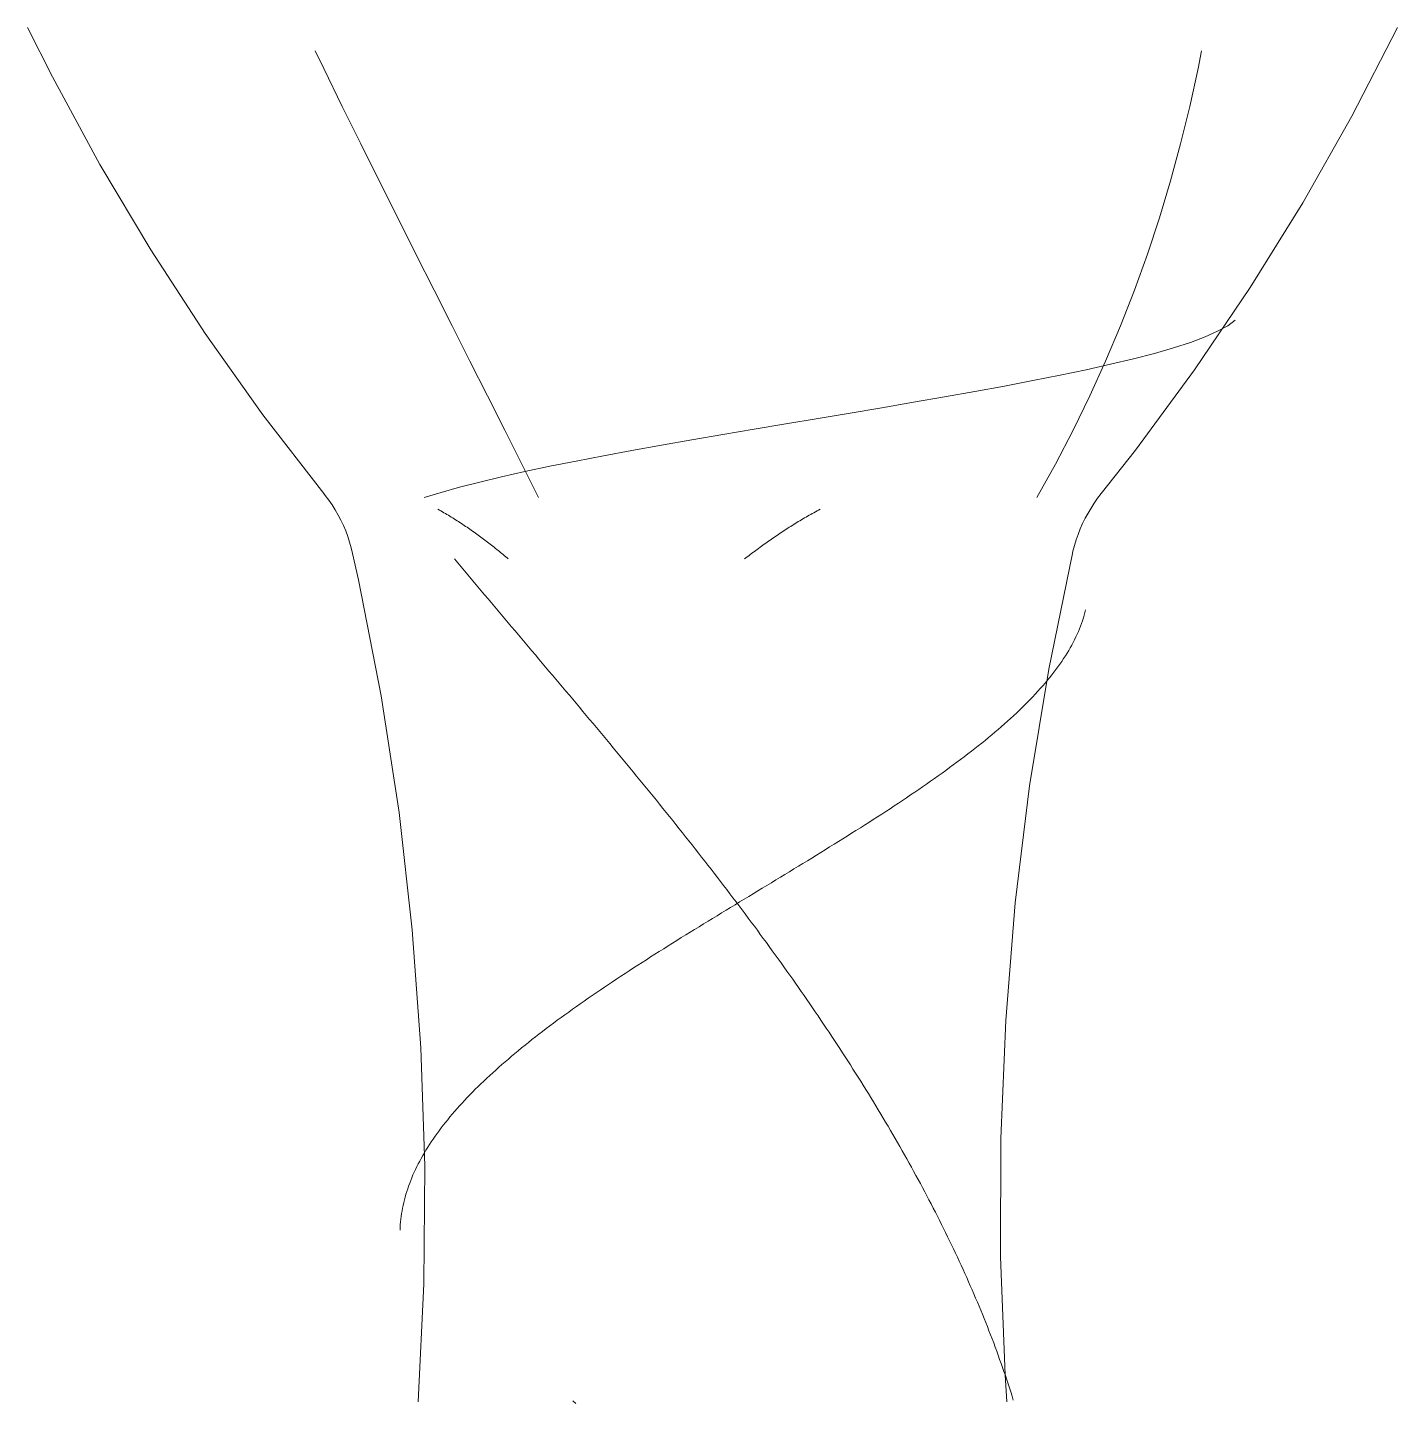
# Model space of a CAD drawing. Header units: inches. Extents: x -54868 to -186, y -265 to 853.
# Drawn here: x -204.65 to -186.03, y 101.29 to 120 of the extents above; entities that cross this region are included whole.
import ezdxf

# ---------------------------------------------------------------- set-up
doc = ezdxf.new("R2010")
doc.units = ezdxf.units.IN
doc.header["$MEASUREMENT"] = 0
doc.layers.add('Q-SPCQ', color=91, linetype='Continuous', lineweight=9)

# ---------------------------------------------------------------- blocks, each defined once
blk = doc.blocks.new('FP_152-Section 6')
at = {"layer": 'Q-SPCQ', "flags": 128}
for points in [[(-24960.607, 101.312), (-24960.53, 102.917), (-24960.519, 104.523), (-24960.571, 106.128), (-24960.688, 107.73), (-24960.868, 109.325), (-24961.112, 110.913), (-24961.42, 112.489), (-24961.499, 112.849)], [(-24951.714, 112.849), (-24952.036, 111.275), (-24952.295, 109.69), (-24952.49, 108.096), (-24952.621, 106.496), (-24952.688, 104.891), (-24952.691, 103.285), (-24952.63, 101.68), (-24952.607, 101.312)]]:
    blk.add_lwpolyline(points, dxfattribs=at)
blk = doc.blocks.new('FP_153-Section 6')
at = {"layer": 'Q-SPCQ'}
for p, q in [((-24960.113, 112.774), (-24960.068, 112.72)), ((-24960.068, 112.72), (-24960.023, 112.666)), ((-24960.023, 112.666), (-24959.978, 112.612)), ((-24959.978, 112.612), (-24959.933, 112.557)), ((-24959.933, 112.557), (-24959.887, 112.503)), ((-24959.887, 112.503), (-24959.842, 112.449)), ((-24959.842, 112.449), (-24959.796, 112.394)), ((-24959.796, 112.394), (-24959.751, 112.34)), ((-24959.751, 112.34), (-24959.705, 112.285)), ((-24959.705, 112.285), (-24959.659, 112.231)), ((-24959.659, 112.231), (-24959.613, 112.177)), ((-24959.613, 112.177), (-24959.568, 112.122)), ((-24959.568, 112.122), (-24959.522, 112.068)), ((-24951.535, 112.081), (-24951.544, 112.045)), ((-24959.522, 112.068), (-24959.476, 112.013)), ((-24959.476, 112.013), (-24959.43, 111.959)), ((-24959.43, 111.959), (-24959.384, 111.904)), ((-24959.384, 111.904), (-24959.338, 111.85)), ((-24951.589, 111.897), (-24951.603, 111.86)), ((-24951.576, 111.934), (-24951.589, 111.897)), ((-24951.564, 111.971), (-24951.576, 111.934)), ((-24951.554, 112.008), (-24951.564, 111.971)), ((-24951.544, 112.045), (-24951.554, 112.008)), ((-24959.338, 111.85), (-24959.292, 111.795)), ((-24959.292, 111.795), (-24959.246, 111.741)), ((-24959.246, 111.741), (-24959.2, 111.686)), ((-24951.666, 111.713), (-24951.684, 111.676)), ((-24951.649, 111.75), (-24951.666, 111.713)), ((-24951.632, 111.787), (-24951.649, 111.75)), ((-24951.617, 111.824), (-24951.632, 111.787)), ((-24951.603, 111.86), (-24951.617, 111.824)), ((-24959.2, 111.686), (-24959.153, 111.631)), ((-24959.153, 111.631), (-24959.107, 111.577)), ((-24959.107, 111.577), (-24959.061, 111.522)), ((-24959.061, 111.522), (-24959.015, 111.468)), ((-24951.764, 111.529), (-24951.787, 111.492)), ((-24951.743, 111.566), (-24951.764, 111.529)), ((-24951.722, 111.602), (-24951.743, 111.566)), ((-24951.703, 111.639), (-24951.722, 111.602)), ((-24951.684, 111.676), (-24951.703, 111.639)), ((-24959.015, 111.468), (-24958.969, 111.413)), ((-24958.969, 111.413), (-24958.923, 111.358)), ((-24958.923, 111.358), (-24958.876, 111.304)), ((-24951.884, 111.344), (-24951.911, 111.307)), ((-24951.859, 111.381), (-24951.884, 111.344)), ((-24951.834, 111.418), (-24951.859, 111.381)), ((-24951.81, 111.455), (-24951.834, 111.418)), ((-24951.787, 111.492), (-24951.81, 111.455)), ((-24958.876, 111.304), (-24958.83, 111.249)), ((-24958.83, 111.249), (-24958.784, 111.194)), ((-24958.784, 111.194), (-24958.738, 111.139)), ((-24958.738, 111.139), (-24958.692, 111.085)), ((-24952.024, 111.159), (-24952.055, 111.122)), ((-24951.995, 111.196), (-24952.024, 111.159)), ((-24951.966, 111.233), (-24951.995, 111.196)), ((-24951.938, 111.27), (-24951.966, 111.233)), ((-24951.911, 111.307), (-24951.938, 111.27)), ((-24958.692, 111.085), (-24958.646, 111.03)), ((-24958.646, 111.03), (-24958.6, 110.975)), ((-24958.6, 110.975), (-24958.553, 110.92)), ((-24952.183, 110.974), (-24952.218, 110.937)), ((-24952.15, 111.011), (-24952.183, 110.974)), ((-24952.117, 111.048), (-24952.15, 111.011)), ((-24952.086, 111.085), (-24952.117, 111.048)), ((-24952.055, 111.122), (-24952.086, 111.085)), ((-24958.553, 110.92), (-24958.507, 110.866)), ((-24958.507, 110.866), (-24958.461, 110.811)), ((-24958.461, 110.811), (-24958.415, 110.756)), ((-24952.361, 110.789), (-24952.399, 110.752)), ((-24952.324, 110.826), (-24952.361, 110.789)), ((-24952.288, 110.863), (-24952.324, 110.826)), ((-24952.252, 110.9), (-24952.288, 110.863)), ((-24952.218, 110.937), (-24952.252, 110.9)), ((-24958.415, 110.756), (-24958.369, 110.701)), ((-24958.369, 110.701), (-24958.323, 110.646)), ((-24958.323, 110.646), (-24958.277, 110.592)), ((-24958.277, 110.592), (-24958.231, 110.537)), ((-24952.556, 110.604), (-24952.597, 110.567)), ((-24952.516, 110.641), (-24952.556, 110.604)), ((-24952.476, 110.678), (-24952.516, 110.641)), ((-24952.437, 110.715), (-24952.476, 110.678)), ((-24952.399, 110.752), (-24952.437, 110.715)), ((-24958.231, 110.537), (-24958.186, 110.482)), ((-24958.186, 110.482), (-24958.14, 110.427)), ((-24958.14, 110.427), (-24958.094, 110.372)), ((-24952.767, 110.419), (-24952.811, 110.382)), ((-24952.723, 110.456), (-24952.767, 110.419)), ((-24952.681, 110.493), (-24952.723, 110.456)), ((-24952.638, 110.53), (-24952.681, 110.493)), ((-24952.597, 110.567), (-24952.638, 110.53)), ((-24958.094, 110.372), (-24958.048, 110.317)), ((-24958.048, 110.317), (-24958.003, 110.262)), ((-24958.003, 110.262), (-24957.957, 110.207)), ((-24957.957, 110.207), (-24957.912, 110.152)), ((-24952.993, 110.233), (-24953.04, 110.196)), ((-24952.947, 110.27), (-24952.993, 110.233)), ((-24952.901, 110.307), (-24952.947, 110.27)), ((-24952.856, 110.345), (-24952.901, 110.307)), ((-24952.811, 110.382), (-24952.856, 110.345)), ((-24957.912, 110.152), (-24957.866, 110.097)), ((-24957.866, 110.097), (-24957.821, 110.042)), ((-24957.821, 110.042), (-24957.775, 109.987)), ((-24953.233, 110.048), (-24953.283, 110.01)), ((-24953.184, 110.085), (-24953.233, 110.048)), ((-24953.135, 110.122), (-24953.184, 110.085)), ((-24953.087, 110.159), (-24953.135, 110.122)), ((-24953.04, 110.196), (-24953.087, 110.159)), ((-24957.775, 109.987), (-24957.73, 109.932)), ((-24957.73, 109.932), (-24957.685, 109.877)), ((-24957.685, 109.877), (-24957.64, 109.822)), ((-24953.486, 109.862), (-24953.538, 109.825)), ((-24953.434, 109.899), (-24953.486, 109.862)), ((-24953.383, 109.936), (-24953.434, 109.899)), ((-24953.333, 109.973), (-24953.383, 109.936)), ((-24953.283, 110.01), (-24953.333, 109.973)), ((-24957.64, 109.822), (-24957.595, 109.767)), ((-24957.595, 109.767), (-24957.55, 109.712)), ((-24957.55, 109.712), (-24957.505, 109.657)), ((-24957.505, 109.657), (-24957.46, 109.602)), ((-24953.75, 109.676), (-24953.804, 109.639)), ((-24953.696, 109.713), (-24953.75, 109.676)), ((-24953.643, 109.75), (-24953.696, 109.713)), ((-24953.59, 109.787), (-24953.643, 109.75)), ((-24953.538, 109.825), (-24953.59, 109.787)), ((-24957.46, 109.602), (-24957.415, 109.547)), ((-24957.415, 109.547), (-24957.37, 109.492)), ((-24957.37, 109.492), (-24957.326, 109.437)), ((-24954.024, 109.49), (-24954.08, 109.453)), ((-24953.968, 109.527), (-24954.024, 109.49)), ((-24953.913, 109.564), (-24953.968, 109.527)), ((-24953.858, 109.602), (-24953.913, 109.564)), ((-24953.804, 109.639), (-24953.858, 109.602)), ((-24957.326, 109.437), (-24957.281, 109.382)), ((-24957.281, 109.382), (-24957.237, 109.327)), ((-24957.237, 109.327), (-24957.193, 109.272)), ((-24957.193, 109.272), (-24957.148, 109.216)), ((-24954.307, 109.304), (-24954.364, 109.267)), ((-24954.249, 109.341), (-24954.307, 109.304)), ((-24954.193, 109.378), (-24954.249, 109.341)), ((-24954.136, 109.415), (-24954.193, 109.378)), ((-24954.08, 109.453), (-24954.136, 109.415)), ((-24957.148, 109.216), (-24957.104, 109.161)), ((-24957.104, 109.161), (-24957.06, 109.106)), ((-24957.06, 109.106), (-24957.016, 109.051)), ((-24954.597, 109.117), (-24954.656, 109.08)), ((-24954.539, 109.155), (-24954.597, 109.117)), ((-24954.48, 109.192), (-24954.539, 109.155)), ((-24954.422, 109.229), (-24954.48, 109.192)), ((-24954.364, 109.267), (-24954.422, 109.229)), ((-24957.016, 109.051), (-24956.973, 108.996)), ((-24956.973, 108.996), (-24956.929, 108.941)), ((-24956.929, 108.941), (-24956.885, 108.885)), ((-24954.954, 108.894), (-24955.014, 108.857)), ((-24954.894, 108.931), (-24954.954, 108.894)), ((-24954.834, 108.968), (-24954.894, 108.931)), ((-24954.774, 109.006), (-24954.834, 108.968)), ((-24954.715, 109.043), (-24954.774, 109.006)), ((-24954.656, 109.08), (-24954.715, 109.043)), ((-24956.885, 108.885), (-24956.842, 108.83)), ((-24956.842, 108.83), (-24956.798, 108.775)), ((-24956.798, 108.775), (-24956.755, 108.72)), ((-24956.755, 108.72), (-24956.712, 108.665)), ((-24955.256, 108.707), (-24955.317, 108.67)), ((-24955.195, 108.745), (-24955.256, 108.707)), ((-24955.135, 108.782), (-24955.195, 108.745)), ((-24955.074, 108.819), (-24955.135, 108.782)), ((-24955.014, 108.857), (-24955.074, 108.819)), ((-24956.712, 108.665), (-24956.669, 108.609)), ((-24956.669, 108.609), (-24956.626, 108.554)), ((-24956.626, 108.554), (-24956.583, 108.499)), ((-24955.561, 108.521), (-24955.623, 108.483)), ((-24955.5, 108.558), (-24955.561, 108.521)), ((-24955.439, 108.595), (-24955.5, 108.558)), ((-24955.378, 108.633), (-24955.439, 108.595)), ((-24955.317, 108.67), (-24955.378, 108.633)), ((-24956.583, 108.499), (-24956.541, 108.443)), ((-24956.541, 108.443), (-24956.498, 108.388)), ((-24956.498, 108.388), (-24956.456, 108.333)), ((-24956.456, 108.333), (-24956.413, 108.278)), ((-24955.869, 108.334), (-24955.93, 108.297)), ((-24955.807, 108.371), (-24955.869, 108.334)), ((-24955.746, 108.409), (-24955.807, 108.371)), ((-24955.684, 108.446), (-24955.746, 108.409)), ((-24955.623, 108.483), (-24955.684, 108.446)), ((-24956.413, 108.278), (-24956.371, 108.222)), ((-24956.371, 108.222), (-24956.329, 108.167)), ((-24956.329, 108.167), (-24956.287, 108.112)), ((-24956.177, 108.147), (-24956.238, 108.11)), ((-24956.115, 108.185), (-24956.177, 108.147)), ((-24956.054, 108.222), (-24956.115, 108.185)), ((-24955.992, 108.259), (-24956.054, 108.222)), ((-24955.93, 108.297), (-24955.992, 108.259)), ((-24956.484, 107.96), (-24956.545, 107.923)), ((-24956.423, 107.998), (-24956.484, 107.96)), ((-24956.361, 108.035), (-24956.423, 107.998)), ((-24956.3, 108.072), (-24956.361, 108.035)), ((-24956.238, 108.11), (-24956.3, 108.072)), ((-24956.287, 108.112), (-24956.245, 108.056)), ((-24956.245, 108.056), (-24956.204, 108.001)), ((-24956.204, 108.001), (-24956.162, 107.946)), ((-24956.789, 107.773), (-24956.85, 107.736)), ((-24956.729, 107.811), (-24956.789, 107.773)), ((-24956.668, 107.848), (-24956.729, 107.811)), ((-24956.607, 107.885), (-24956.668, 107.848)), ((-24956.545, 107.923), (-24956.607, 107.885)), ((-24956.162, 107.946), (-24956.121, 107.89)), ((-24956.121, 107.89), (-24956.079, 107.835)), ((-24956.079, 107.835), (-24956.038, 107.78)), ((-24956.038, 107.78), (-24955.997, 107.724)), ((-24957.091, 107.586), (-24957.151, 107.549)), ((-24957.031, 107.624), (-24957.091, 107.586)), ((-24956.971, 107.661), (-24957.031, 107.624)), ((-24956.911, 107.698), (-24956.971, 107.661)), ((-24956.85, 107.736), (-24956.911, 107.698)), ((-24955.997, 107.724), (-24955.957, 107.669)), ((-24955.957, 107.669), (-24955.916, 107.613)), ((-24955.916, 107.613), (-24955.875, 107.558)), ((-24957.389, 107.399), (-24957.448, 107.362)), ((-24957.33, 107.436), (-24957.389, 107.399)), ((-24957.27, 107.474), (-24957.33, 107.436)), ((-24957.211, 107.511), (-24957.27, 107.474)), ((-24957.151, 107.549), (-24957.211, 107.511)), ((-24955.875, 107.558), (-24955.835, 107.503)), ((-24955.835, 107.503), (-24955.795, 107.447)), ((-24955.795, 107.447), (-24955.755, 107.392)), ((-24957.681, 107.212), (-24957.738, 107.174)), ((-24957.623, 107.249), (-24957.681, 107.212)), ((-24957.565, 107.287), (-24957.623, 107.249)), ((-24957.506, 107.324), (-24957.565, 107.287)), ((-24957.448, 107.362), (-24957.506, 107.324)), ((-24955.755, 107.392), (-24955.715, 107.336)), ((-24955.715, 107.336), (-24955.675, 107.281)), ((-24955.675, 107.281), (-24955.635, 107.226)), ((-24955.635, 107.226), (-24955.596, 107.17)), ((-24957.965, 107.024), (-24958.022, 106.987)), ((-24957.909, 107.062), (-24957.965, 107.024)), ((-24957.852, 107.099), (-24957.909, 107.062)), ((-24957.795, 107.137), (-24957.852, 107.099)), ((-24957.738, 107.174), (-24957.795, 107.137)), ((-24955.596, 107.17), (-24955.556, 107.115)), ((-24955.556, 107.115), (-24955.517, 107.059)), ((-24955.517, 107.059), (-24955.478, 107.004)), ((-24958.242, 106.837), (-24958.297, 106.8)), ((-24958.188, 106.875), (-24958.242, 106.837)), ((-24958.133, 106.912), (-24958.188, 106.875)), ((-24958.077, 106.95), (-24958.133, 106.912)), ((-24958.022, 106.987), (-24958.077, 106.95)), ((-24955.478, 107.004), (-24955.439, 106.948)), ((-24955.439, 106.948), (-24955.401, 106.893)), ((-24955.401, 106.893), (-24955.362, 106.837)), ((-24955.362, 106.837), (-24955.324, 106.782)), ((-24958.51, 106.65), (-24958.562, 106.612)), ((-24958.457, 106.687), (-24958.51, 106.65)), ((-24958.404, 106.725), (-24958.457, 106.687)), ((-24958.351, 106.762), (-24958.404, 106.725)), ((-24958.297, 106.8), (-24958.351, 106.762)), ((-24955.324, 106.782), (-24955.285, 106.726)), ((-24955.285, 106.726), (-24955.247, 106.671)), ((-24955.247, 106.671), (-24955.21, 106.615)), ((-24958.768, 106.462), (-24958.818, 106.425)), ((-24958.717, 106.5), (-24958.768, 106.462)), ((-24958.666, 106.537), (-24958.717, 106.5)), ((-24958.614, 106.575), (-24958.666, 106.537)), ((-24958.562, 106.612), (-24958.614, 106.575)), ((-24955.21, 106.615), (-24955.172, 106.56)), ((-24955.172, 106.56), (-24955.134, 106.504)), ((-24955.134, 106.504), (-24955.097, 106.449)), ((-24959.014, 106.275), (-24959.062, 106.237)), ((-24958.966, 106.312), (-24959.014, 106.275)), ((-24958.917, 106.35), (-24958.966, 106.312)), ((-24958.868, 106.387), (-24958.917, 106.35)), ((-24958.818, 106.425), (-24958.868, 106.387)), ((-24955.097, 106.449), (-24955.06, 106.393)), ((-24955.06, 106.393), (-24955.023, 106.338)), ((-24955.023, 106.338), (-24954.986, 106.282)), ((-24954.986, 106.282), (-24954.949, 106.227)), ((-24959.248, 106.087), (-24959.293, 106.05)), ((-24959.202, 106.125), (-24959.248, 106.087)), ((-24959.156, 106.162), (-24959.202, 106.125)), ((-24959.109, 106.2), (-24959.156, 106.162)), ((-24959.062, 106.237), (-24959.109, 106.2)), ((-24954.949, 106.227), (-24954.912, 106.171)), ((-24954.912, 106.171), (-24954.876, 106.116)), ((-24954.876, 106.116), (-24954.84, 106.06)), ((-24959.426, 105.937), (-24959.469, 105.899)), ((-24959.382, 105.974), (-24959.426, 105.937)), ((-24959.338, 106.012), (-24959.382, 105.974)), ((-24959.293, 106.05), (-24959.338, 106.012)), ((-24954.84, 106.06), (-24954.804, 106.005)), ((-24954.804, 106.005), (-24954.768, 105.949)), ((-24954.768, 105.949), (-24954.733, 105.893)), ((-24959.636, 105.749), (-24959.677, 105.712)), ((-24959.595, 105.787), (-24959.636, 105.749)), ((-24959.554, 105.824), (-24959.595, 105.787)), ((-24959.512, 105.862), (-24959.554, 105.824)), ((-24959.469, 105.899), (-24959.512, 105.862)), ((-24954.733, 105.893), (-24954.697, 105.838)), ((-24954.697, 105.838), (-24954.662, 105.782)), ((-24954.662, 105.782), (-24954.627, 105.727)), ((-24954.627, 105.727), (-24954.592, 105.671)), ((-24959.832, 105.562), (-24959.869, 105.524)), ((-24959.794, 105.599), (-24959.832, 105.562)), ((-24959.755, 105.637), (-24959.794, 105.599)), ((-24959.716, 105.674), (-24959.755, 105.637)), ((-24959.677, 105.712), (-24959.716, 105.674)), ((-24954.592, 105.671), (-24954.557, 105.616)), ((-24954.557, 105.616), (-24954.523, 105.56)), ((-24954.523, 105.56), (-24954.488, 105.504)), ((-24960.012, 105.374), (-24960.046, 105.336)), ((-24959.977, 105.411), (-24960.012, 105.374)), ((-24959.942, 105.449), (-24959.977, 105.411)), ((-24959.906, 105.486), (-24959.942, 105.449)), ((-24959.869, 105.524), (-24959.906, 105.486)), ((-24954.488, 105.504), (-24954.454, 105.449)), ((-24954.454, 105.449), (-24954.42, 105.393)), ((-24954.42, 105.393), (-24954.386, 105.338)), ((-24960.176, 105.186), (-24960.207, 105.148)), ((-24960.145, 105.224), (-24960.176, 105.186)), ((-24960.113, 105.261), (-24960.145, 105.224)), ((-24960.08, 105.299), (-24960.113, 105.261)), ((-24960.046, 105.336), (-24960.08, 105.299)), ((-24954.386, 105.338), (-24954.353, 105.282)), ((-24954.353, 105.282), (-24954.319, 105.226)), ((-24954.319, 105.226), (-24954.286, 105.171)), ((-24954.286, 105.171), (-24954.253, 105.115)), ((-24960.324, 104.998), (-24960.351, 104.961)), ((-24960.296, 105.036), (-24960.324, 104.998)), ((-24960.267, 105.073), (-24960.296, 105.036)), ((-24960.237, 105.111), (-24960.267, 105.073)), ((-24960.207, 105.148), (-24960.237, 105.111)), ((-24954.253, 105.115), (-24954.22, 105.06)), ((-24954.22, 105.06), (-24954.188, 105.004)), ((-24954.188, 105.004), (-24954.155, 104.948)), ((-24960.454, 104.81), (-24960.478, 104.773)), ((-24960.43, 104.848), (-24960.454, 104.81)), ((-24960.404, 104.886), (-24960.43, 104.848)), ((-24960.378, 104.923), (-24960.404, 104.886)), ((-24960.351, 104.961), (-24960.378, 104.923)), ((-24954.155, 104.948), (-24954.123, 104.893)), ((-24954.123, 104.893), (-24954.091, 104.837)), ((-24954.091, 104.837), (-24954.059, 104.782)), ((-24954.059, 104.782), (-24954.027, 104.726)), ((-24960.567, 104.623), (-24960.588, 104.585)), ((-24960.546, 104.66), (-24960.567, 104.623)), ((-24960.524, 104.698), (-24960.546, 104.66)), ((-24960.502, 104.735), (-24960.524, 104.698)), ((-24960.478, 104.773), (-24960.502, 104.735)), ((-24954.027, 104.726), (-24953.996, 104.67)), ((-24953.996, 104.67), (-24953.965, 104.615)), ((-24953.965, 104.615), (-24953.934, 104.559)), ((-24960.662, 104.435), (-24960.679, 104.397)), ((-24960.644, 104.472), (-24960.662, 104.435)), ((-24960.626, 104.51), (-24960.644, 104.472)), ((-24960.607, 104.547), (-24960.626, 104.51)), ((-24960.588, 104.585), (-24960.607, 104.547)), ((-24953.934, 104.559), (-24953.903, 104.504)), ((-24953.903, 104.504), (-24953.872, 104.448)), ((-24953.872, 104.448), (-24953.842, 104.392)), ((-24960.738, 104.247), (-24960.751, 104.209)), ((-24960.724, 104.284), (-24960.738, 104.247)), ((-24960.71, 104.322), (-24960.724, 104.284)), ((-24960.695, 104.36), (-24960.71, 104.322)), ((-24960.679, 104.397), (-24960.695, 104.36)), ((-24953.842, 104.392), (-24953.811, 104.337)), ((-24953.811, 104.337), (-24953.781, 104.281)), ((-24953.781, 104.281), (-24953.752, 104.225)), ((-24953.752, 104.225), (-24953.722, 104.17)), ((-24960.796, 104.059), (-24960.805, 104.021)), ((-24960.786, 104.097), (-24960.796, 104.059)), ((-24960.775, 104.134), (-24960.786, 104.097)), ((-24960.763, 104.172), (-24960.775, 104.134)), ((-24960.751, 104.209), (-24960.763, 104.172)), ((-24953.722, 104.17), (-24953.693, 104.114)), ((-24953.693, 104.114), (-24953.664, 104.059)), ((-24953.664, 104.059), (-24953.635, 104.003)), ((-24960.834, 103.871), (-24960.839, 103.834)), ((-24960.828, 103.909), (-24960.834, 103.871)), ((-24960.821, 103.946), (-24960.828, 103.909)), ((-24960.813, 103.984), (-24960.821, 103.946)), ((-24960.805, 104.021), (-24960.813, 103.984)), ((-24953.635, 104.003), (-24953.606, 103.947)), ((-24953.606, 103.947), (-24953.577, 103.892)), ((-24953.577, 103.892), (-24953.549, 103.836)), ((-24960.853, 103.683), (-24960.855, 103.646)), ((-24960.851, 103.721), (-24960.853, 103.683)), ((-24960.848, 103.758), (-24960.851, 103.721)), ((-24960.844, 103.796), (-24960.848, 103.758)), ((-24960.839, 103.834), (-24960.844, 103.796)), ((-24953.549, 103.836), (-24953.521, 103.781)), ((-24953.521, 103.781), (-24953.493, 103.725)), ((-24953.493, 103.725), (-24953.465, 103.669)), ((-24953.465, 103.669), (-24953.438, 103.614)), ((-24953.438, 103.614), (-24953.411, 103.558)), ((-24953.411, 103.558), (-24953.384, 103.502)), ((-24953.384, 103.502), (-24953.357, 103.447)), ((-24953.357, 103.447), (-24953.33, 103.391)), ((-24953.33, 103.391), (-24953.304, 103.336)), ((-24953.304, 103.336), (-24953.278, 103.28)), ((-24953.278, 103.28), (-24953.252, 103.224)), ((-24953.252, 103.224), (-24953.226, 103.169)), ((-24953.226, 103.169), (-24953.201, 103.113)), ((-24953.201, 103.113), (-24953.176, 103.058)), ((-24953.176, 103.058), (-24953.151, 103.002)), ((-24953.151, 103.002), (-24953.126, 102.946)), ((-24953.126, 102.946), (-24953.102, 102.891)), ((-24953.102, 102.891), (-24953.078, 102.835)), ((-24953.078, 102.835), (-24953.054, 102.78)), ((-24953.054, 102.78), (-24953.03, 102.724)), ((-24953.03, 102.724), (-24953.006, 102.668)), ((-24953.006, 102.668), (-24952.983, 102.613)), ((-24952.983, 102.613), (-24952.96, 102.557)), ((-24952.96, 102.557), (-24952.937, 102.502)), ((-24952.937, 102.502), (-24952.915, 102.446)), ((-24952.915, 102.446), (-24952.892, 102.39)), ((-24952.892, 102.39), (-24952.87, 102.335)), ((-24952.87, 102.335), (-24952.848, 102.279)), ((-24952.848, 102.279), (-24952.827, 102.224)), ((-24952.827, 102.224), (-24952.805, 102.168)), ((-24952.805, 102.168), (-24952.784, 102.113)), ((-24952.784, 102.113), (-24952.764, 102.057)), ((-24952.764, 102.057), (-24952.743, 102.002)), ((-24952.743, 102.002), (-24952.723, 101.946)), ((-24952.723, 101.946), (-24952.703, 101.89)), ((-24952.703, 101.89), (-24952.683, 101.835)), ((-24952.683, 101.835), (-24952.663, 101.779)), ((-24952.663, 101.779), (-24952.644, 101.724)), ((-24952.644, 101.724), (-24952.625, 101.668)), ((-24952.625, 101.668), (-24952.606, 101.613)), ((-24952.606, 101.613), (-24952.588, 101.557)), ((-24952.588, 101.557), (-24952.57, 101.502)), ((-24952.57, 101.502), (-24952.552, 101.446)), ((-24952.552, 101.446), (-24952.534, 101.391)), ((-24952.534, 101.391), (-24952.517, 101.335))]:
    blk.add_line(p, q, dxfattribs=at)
blk = doc.blocks.new('FP_154-Section 6')
at = {"layer": 'Q-SPCQ'}
blk.add_line((-24958.504, 101.327), (-24958.463, 101.29), dxfattribs=at)
blk = doc.blocks.new('FP_155-Section 6')
at = {"layer": 'Q-SPCQ', "flags": 128}
for points in [[(-24961.891, 113.662), (-24962.719, 114.735), (-24963.503, 115.84), (-24964.242, 116.975), (-24964.936, 118.139), (-24965.582, 119.33), (-24965.919, 120)], [(-24947.294, 120), (-24947.914, 118.795), (-24948.581, 117.616), (-24949.295, 116.465), (-24950.054, 115.343), (-24950.858, 114.252), (-24951.322, 113.662)]]:
    blk.add_lwpolyline(points, dxfattribs=at)
blk = doc.blocks.new('FP_156-Section 6')
at = {"layer": 'Q-SPCQ'}
for p, q in [((-24962.01, 119.685), (-24961.893, 119.442)), ((-24949.958, 119.683), (-24950.005, 119.442)), ((-24961.893, 119.442), (-24961.64, 118.928)), ((-24950.005, 119.442), (-24950.118, 118.928)), ((-24961.64, 118.928), (-24961.389, 118.418)), ((-24950.118, 118.928), (-24950.243, 118.418)), ((-24961.389, 118.418), (-24961.137, 117.913)), ((-24950.243, 118.418), (-24950.381, 117.913)), ((-24961.137, 117.913), (-24960.887, 117.412)), ((-24950.381, 117.913), (-24950.532, 117.412)), ((-24960.887, 117.412), (-24960.638, 116.917)), ((-24950.532, 117.412), (-24950.695, 116.917)), ((-24960.638, 116.917), (-24960.391, 116.428)), ((-24950.695, 116.917), (-24950.871, 116.428)), ((-24960.391, 116.428), (-24960.146, 115.943)), ((-24950.871, 116.428), (-24951.06, 115.943)), ((-24949.5, 116.02), (-24949.603, 115.944)), ((-24960.146, 115.943), (-24959.904, 115.464)), ((-24951.06, 115.943), (-24951.262, 115.464)), ((-24949.739, 115.869), (-24949.909, 115.794)), ((-24949.603, 115.944), (-24949.739, 115.869)), ((-24950.34, 115.644), (-24950.599, 115.569)), ((-24950.109, 115.719), (-24950.34, 115.644)), ((-24949.909, 115.794), (-24950.109, 115.719)), ((-24959.904, 115.464), (-24959.665, 114.991)), ((-24951.262, 115.464), (-24951.477, 114.991)), ((-24950.884, 115.495), (-24951.194, 115.421)), ((-24950.599, 115.569), (-24950.884, 115.495)), ((-24951.879, 115.272), (-24952.251, 115.198)), ((-24951.526, 115.346), (-24951.879, 115.272)), ((-24951.194, 115.421), (-24951.526, 115.346)), ((-24952.638, 115.124), (-24953.039, 115.051)), ((-24952.251, 115.198), (-24952.638, 115.124)), ((-24959.665, 114.991), (-24959.429, 114.524)), ((-24953.875, 114.904), (-24954.304, 114.83)), ((-24953.452, 114.977), (-24953.875, 114.904)), ((-24953.039, 115.051), (-24953.452, 114.977)), ((-24951.477, 114.991), (-24951.704, 114.524)), ((-24954.737, 114.757), (-24955.172, 114.684)), ((-24954.304, 114.83), (-24954.737, 114.757)), ((-24959.429, 114.524), (-24959.198, 114.062)), ((-24956.041, 114.539), (-24956.468, 114.466)), ((-24955.608, 114.611), (-24956.041, 114.539)), ((-24955.172, 114.684), (-24955.608, 114.611)), ((-24951.704, 114.524), (-24951.944, 114.062)), ((-24957.301, 114.321), (-24957.702, 114.249)), ((-24956.889, 114.394), (-24957.301, 114.321)), ((-24956.468, 114.466), (-24956.889, 114.394)), ((-24958.09, 114.177), (-24958.462, 114.105)), ((-24957.702, 114.249), (-24958.09, 114.177)), ((-24959.157, 113.962), (-24959.475, 113.891)), ((-24959.198, 114.062), (-24958.971, 113.607)), ((-24958.819, 114.034), (-24959.157, 113.962)), ((-24958.462, 114.105), (-24958.819, 114.034)), ((-24951.944, 114.062), (-24952.197, 113.607)), ((-24959.772, 113.82), (-24960.047, 113.749)), ((-24959.475, 113.891), (-24959.772, 113.82)), ((-24960.298, 113.678), (-24960.526, 113.607)), ((-24960.047, 113.749), (-24960.298, 113.678))]:
    blk.add_line(p, q, dxfattribs=at)
blk = doc.blocks.new('FP_157-Section 6')
at = {"layer": 'Q-SPCQ', "flags": 128}
for points in [[(-24961.499, 112.849), (-24961.518, 112.926), (-24961.54, 113.003), (-24961.566, 113.079), (-24961.594, 113.154), (-24961.625, 113.228), (-24961.66, 113.3), (-24961.697, 113.371), (-24961.737, 113.44), (-24961.779, 113.508), (-24961.824, 113.574), (-24961.872, 113.638), (-24961.891, 113.662)], [(-24951.322, 113.662), (-24951.371, 113.599), (-24951.417, 113.533), (-24951.46, 113.466), (-24951.501, 113.398), (-24951.54, 113.327), (-24951.575, 113.256), (-24951.607, 113.182), (-24951.637, 113.108), (-24951.663, 113.033), (-24951.687, 112.956), (-24951.707, 112.879), (-24951.714, 112.849)]]:
    blk.add_lwpolyline(points, dxfattribs=at)
blk = doc.blocks.new('FP_158-Section 6')
at = {"layer": 'Q-SPCQ'}
for p, q in [((-24960.34, 113.45), (-24960.32, 113.439)), ((-24960.32, 113.439), (-24960.299, 113.427)), ((-24960.299, 113.427), (-24960.279, 113.415)), ((-24960.279, 113.415), (-24960.258, 113.403)), ((-24960.258, 113.403), (-24960.238, 113.391)), ((-24960.238, 113.391), (-24960.218, 113.379)), ((-24955.251, 113.391), (-24955.272, 113.379)), ((-24955.229, 113.403), (-24955.251, 113.391)), ((-24955.208, 113.415), (-24955.229, 113.403)), ((-24955.186, 113.427), (-24955.208, 113.415)), ((-24955.164, 113.439), (-24955.186, 113.427)), ((-24955.143, 113.45), (-24955.164, 113.439)), ((-24960.218, 113.379), (-24960.198, 113.367)), ((-24960.198, 113.367), (-24960.178, 113.355)), ((-24960.178, 113.355), (-24960.158, 113.343)), ((-24960.158, 113.343), (-24960.138, 113.331)), ((-24960.138, 113.331), (-24960.118, 113.318)), ((-24960.118, 113.318), (-24960.099, 113.306)), ((-24960.099, 113.306), (-24960.079, 113.293)), ((-24960.079, 113.293), (-24960.059, 113.281)), ((-24960.059, 113.281), (-24960.04, 113.268)), ((-24960.04, 113.268), (-24960.021, 113.255)), ((-24960.021, 113.255), (-24960.001, 113.242)), ((-24960.001, 113.242), (-24959.982, 113.23)), ((-24959.982, 113.23), (-24959.963, 113.217)), ((-24959.963, 113.217), (-24959.944, 113.204)), ((-24959.944, 113.204), (-24959.924, 113.191)), ((-24955.564, 113.204), (-24955.584, 113.191)), ((-24955.543, 113.217), (-24955.564, 113.204)), ((-24955.523, 113.23), (-24955.543, 113.217)), ((-24955.502, 113.242), (-24955.523, 113.23)), ((-24955.482, 113.255), (-24955.502, 113.242)), ((-24955.461, 113.268), (-24955.482, 113.255)), ((-24955.44, 113.281), (-24955.461, 113.268)), ((-24955.419, 113.293), (-24955.44, 113.281)), ((-24955.399, 113.306), (-24955.419, 113.293)), ((-24955.378, 113.318), (-24955.399, 113.306)), ((-24955.357, 113.331), (-24955.378, 113.318)), ((-24955.335, 113.343), (-24955.357, 113.331)), ((-24955.314, 113.355), (-24955.335, 113.343)), ((-24955.293, 113.367), (-24955.314, 113.355)), ((-24955.272, 113.379), (-24955.293, 113.367)), ((-24959.924, 113.191), (-24959.905, 113.177)), ((-24959.905, 113.177), (-24959.887, 113.164)), ((-24959.887, 113.164), (-24959.868, 113.151)), ((-24959.868, 113.151), (-24959.849, 113.138)), ((-24959.849, 113.138), (-24959.83, 113.124)), ((-24959.83, 113.124), (-24959.812, 113.111)), ((-24959.812, 113.111), (-24959.793, 113.097)), ((-24959.793, 113.097), (-24959.774, 113.084)), ((-24959.774, 113.084), (-24959.756, 113.07)), ((-24959.756, 113.07), (-24959.738, 113.057)), ((-24959.738, 113.057), (-24959.719, 113.043)), ((-24959.719, 113.043), (-24959.701, 113.029)), ((-24959.701, 113.029), (-24959.683, 113.015)), ((-24959.683, 113.015), (-24959.665, 113.002)), ((-24955.844, 113.015), (-24955.864, 113.002)), ((-24955.824, 113.029), (-24955.844, 113.015)), ((-24955.805, 113.043), (-24955.824, 113.029)), ((-24955.785, 113.057), (-24955.805, 113.043)), ((-24955.765, 113.07), (-24955.785, 113.057)), ((-24955.745, 113.084), (-24955.765, 113.07)), ((-24955.725, 113.097), (-24955.745, 113.084)), ((-24955.705, 113.111), (-24955.725, 113.097)), ((-24955.685, 113.124), (-24955.705, 113.111)), ((-24955.665, 113.138), (-24955.685, 113.124)), ((-24955.645, 113.151), (-24955.665, 113.138)), ((-24955.625, 113.164), (-24955.645, 113.151)), ((-24955.604, 113.177), (-24955.625, 113.164)), ((-24955.584, 113.191), (-24955.604, 113.177)), ((-24959.665, 113.002), (-24959.647, 112.988)), ((-24959.647, 112.988), (-24959.629, 112.974)), ((-24959.629, 112.974), (-24959.611, 112.96)), ((-24959.611, 112.96), (-24959.593, 112.946)), ((-24959.593, 112.946), (-24959.575, 112.932)), ((-24959.575, 112.932), (-24959.557, 112.918)), ((-24959.557, 112.918), (-24959.54, 112.903)), ((-24959.54, 112.903), (-24959.522, 112.889)), ((-24959.522, 112.889), (-24959.504, 112.875)), ((-24959.504, 112.875), (-24959.487, 112.861)), ((-24959.487, 112.861), (-24959.47, 112.846)), ((-24959.47, 112.846), (-24959.452, 112.832)), ((-24959.452, 112.832), (-24959.435, 112.818)), ((-24956.096, 112.832), (-24956.115, 112.818)), ((-24956.077, 112.846), (-24956.096, 112.832)), ((-24956.058, 112.861), (-24956.077, 112.846)), ((-24956.038, 112.875), (-24956.058, 112.861)), ((-24956.019, 112.889), (-24956.038, 112.875)), ((-24956, 112.903), (-24956.019, 112.889)), ((-24955.981, 112.918), (-24956, 112.903)), ((-24955.961, 112.932), (-24955.981, 112.918)), ((-24955.942, 112.946), (-24955.961, 112.932)), ((-24955.922, 112.96), (-24955.942, 112.946)), ((-24955.903, 112.974), (-24955.922, 112.96)), ((-24955.883, 112.988), (-24955.903, 112.974)), ((-24955.864, 113.002), (-24955.883, 112.988)), ((-24959.435, 112.818), (-24959.418, 112.803)), ((-24959.418, 112.803), (-24959.4, 112.789)), ((-24959.4, 112.789), (-24959.383, 112.774)), ((-24956.153, 112.789), (-24956.172, 112.774)), ((-24956.134, 112.803), (-24956.153, 112.789)), ((-24956.115, 112.818), (-24956.134, 112.803))]:
    blk.add_line(p, q, dxfattribs=at)
blk = doc.blocks.new('Basketball_Backstop-Performance_Sports_Systems-3103-Ceiling_Hung - 27_-0_ to 27_-11 7_8_-706978-Section 6')
at = {"layer": 'Q-SPCQ'}
for name in ['FP_155-Section 6', 'FP_156-Section 6', 'FP_157-Section 6', 'FP_158-Section 6', 'FP_152-Section 6', 'FP_153-Section 6', 'FP_154-Section 6']:
    blk.add_blockref(name, (12380.633, 0), dxfattribs=at)

msp = doc.modelspace()

# ---------------------------------------------------------------- block references
at = {"layer": 'Q-SPCQ'}
msp.add_blockref('Basketball_Backstop-Performance_Sports_Systems-3103-Ceiling_Hung - 27_-0_ to 27_-11 7_8_-706978-Section 6', (12380.63261, 0), dxfattribs=at)

doc.saveas('drawing.dxf')
